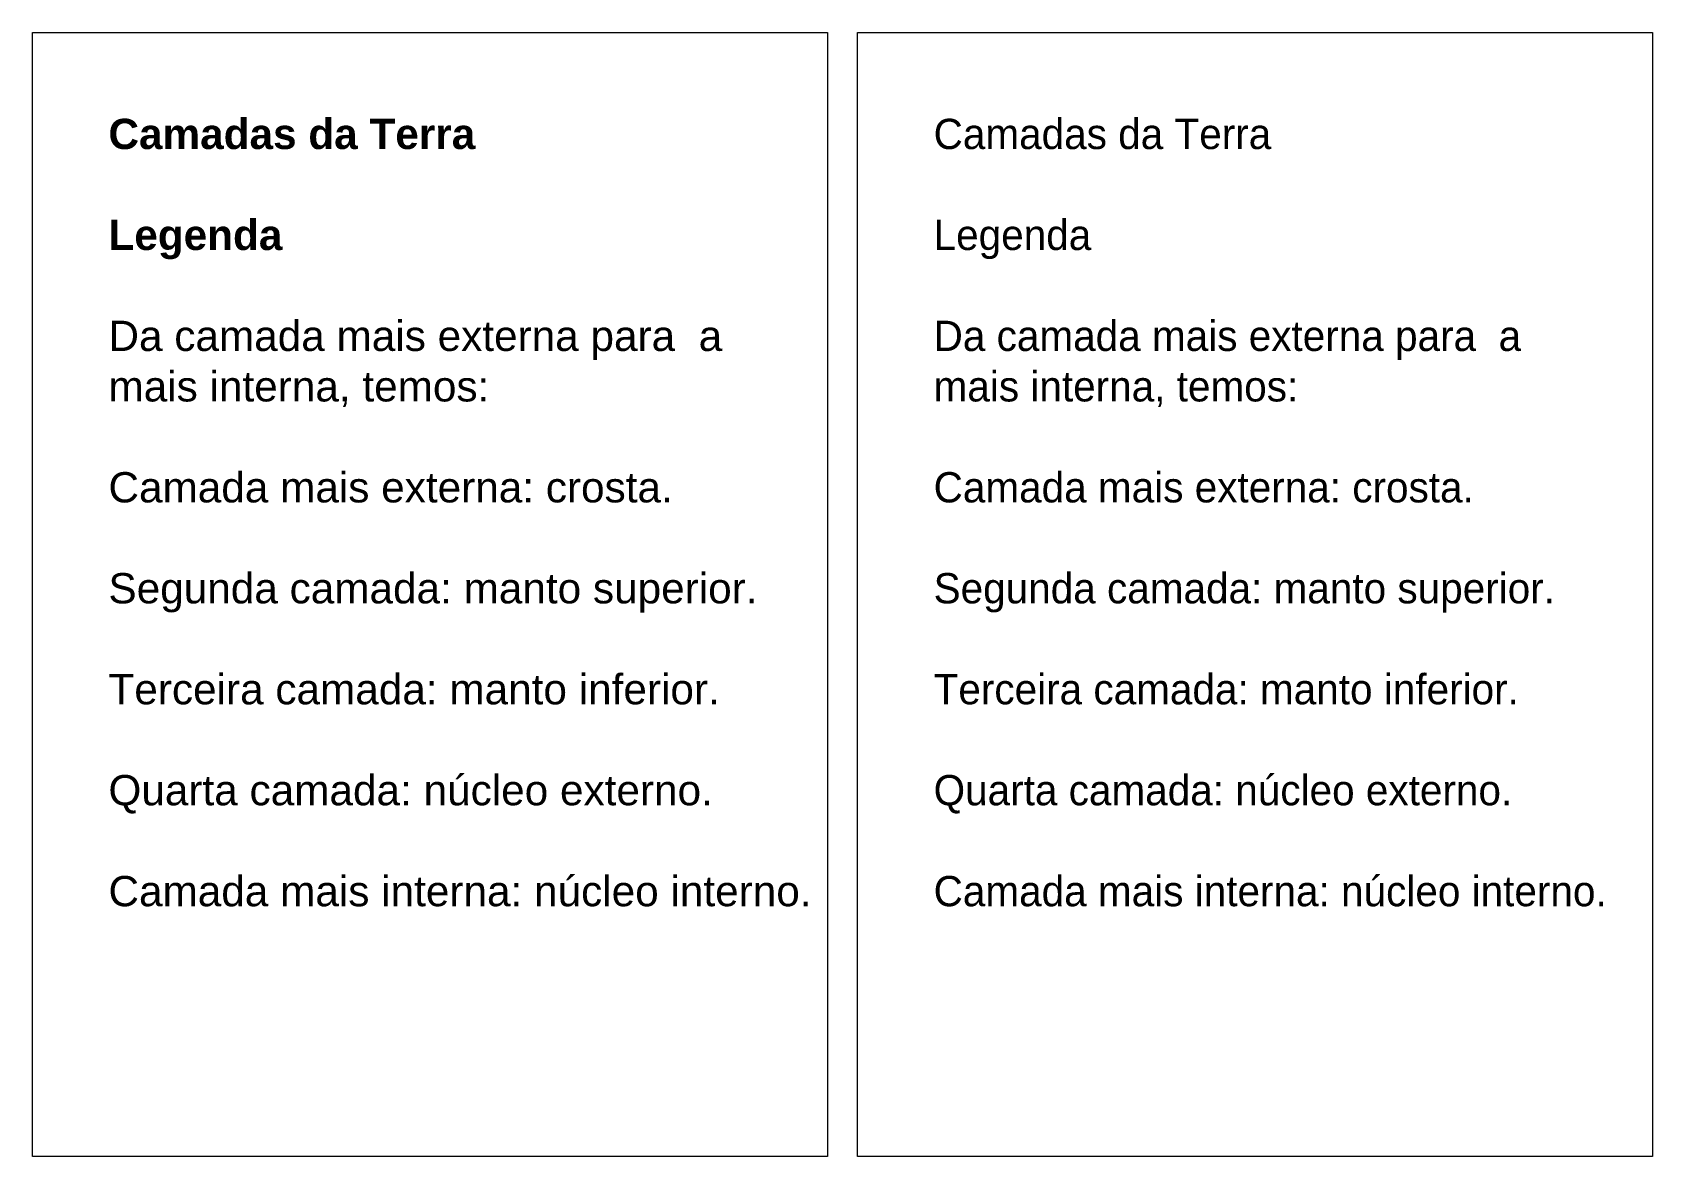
# Model space of a CAD drawing. Header units: millimetres. Extents: x 1761 to 2189, y 1391 to 2004.
# Drawn here: x 1761.1 to 2189.1, y 1707 to 2004 of the extents above; entities that cross this region are included whole.
import ezdxf

# ---------------------------------------------------------------- set-up
doc = ezdxf.new("R2010")
doc.units = ezdxf.units.MM
doc.styles.get("Standard").update_dxf_attribs({"font": 'arial.ttf'})

msp = doc.modelspace()

# ---------------------------------------------------------------- linework, layer by layer
for points in [[(1761.13, 2004.02), (1971.13, 2004.02), (1971.13, 1707.02), (1761.13, 1707.02)], [(1979.1, 2004.02), (2189.1, 2004.02), (2189.1, 1707.02), (1979.1, 1707.02)]]:
    msp.add_lwpolyline(points, close=True)

# ---------------------------------------------------------------- texts
at = {"char_height": 2.5, "attachment_point": 1}
for s, insert in [('{\\fArial|b1|i0|c0|p34;\\H3.2x;Camadas da Terra\\P\\PLegenda\\fArial|b0|i0|c0|p34;\\P\\PDa camada mais externa para  a mais interna, temos:\\P\\PCamada mais externa: crosta.\\P\\PSegunda camada: manto superior.\\P\\PTerceira camada: manto inferior.\\P\\PQuarta camada: núcleo externo.\\P\\PCamada mais interna: núcleo interno.}', (1781.22, 1981.2)), ('{\\fBraille Type|b0|i0|c0|p2;\\H3.2x;Camadas da Terra\\P\\PLegenda\\P\\PDa camada mais externa para  a mais interna, temos:\\P\\PCamada mais externa: crosta.\\P\\PSegunda camada: manto superior.\\P\\PTerceira camada: manto inferior.\\P\\PQuarta camada: núcleo externo.\\P\\PCamada mais interna: núcleo interno.}', (1999.18, 1981.2))]:
    msp.add_mtext_dynamic_manual_height_columns(s, width=177.6182, gutter_width=12.5, heights=[297], dxfattribs=dict(at, insert=insert))

doc.saveas('drawing.dxf')
